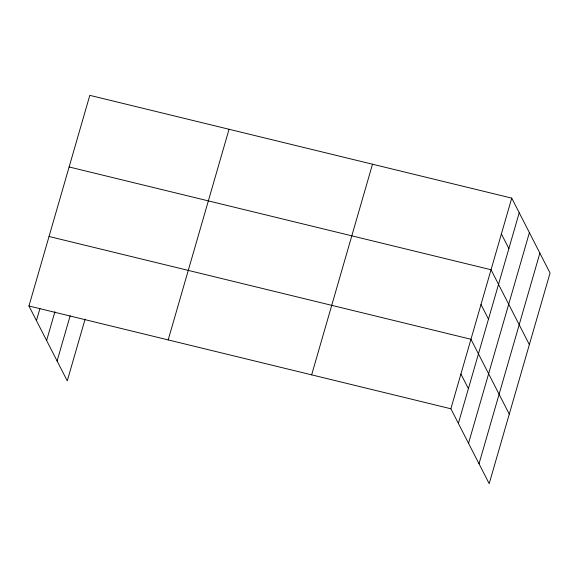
<?xml version="1.0" encoding="UTF-8"?>
<svg xmlns="http://www.w3.org/2000/svg" width="579" height="579" viewBox="0 0 579 579"><rect width="100%" height="100%" fill="white"/><g stroke="black" fill="none" stroke-linecap="round" stroke-linejoin="round"><path stroke-width="0.87" d="M85.091 319.181L67.265 380.873L28.95 305.994L89.81 95.354L511.735 198.127L550.05 273.006L489.19 483.646L450.875 408.767L511.735 198.127M36.434 320.621L39.951 308.455M46.61 340.503L54.896 311.828M57.097 360.985L70.146 315.808M168.185 339.909L229.045 129.269M311.64 374.852L372.5 164.212M458.358 423.394L519.218 212.754M468.534 443.275L529.394 232.635M479.014 463.765L539.874 253.124M69.118 166.969L491.043 269.749L529.358 344.628M49.034 236.478L470.959 339.258L509.274 414.137M28.95 305.994L450.875 408.767M501.385 233.938L508.869 248.565M480.997 304.503L488.481 319.13M460.913 374.012L468.397 388.639"/></g></svg>
